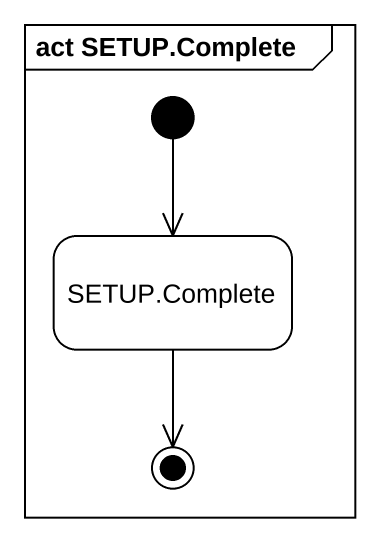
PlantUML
@startuml
mainframe act SETUP.Complete
hide empty description
state "SETUP.Complete" as SETUP_Complete
[*] --> SETUP_Complete
SETUP_Complete --> [*]
@enduml
